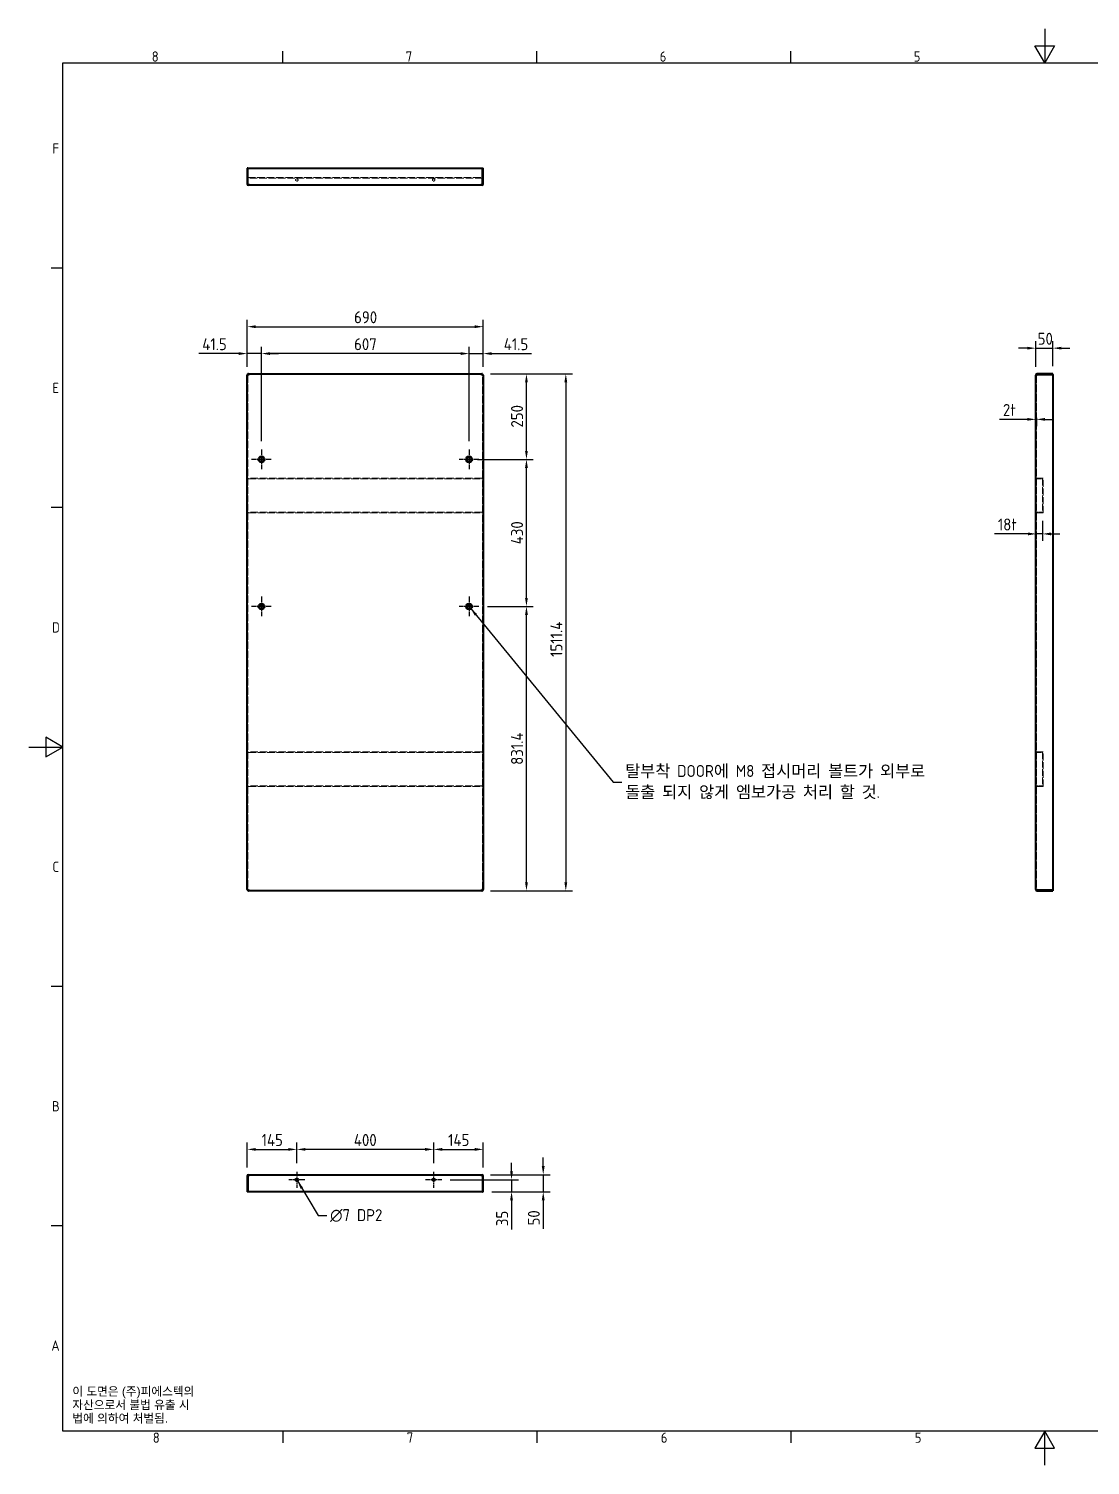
# Model space of a CAD drawing. Header units: millimetres. Extents: x 0 to 51860, y 0 to 5940.
# Drawn here: x 32451 to 35555, y 0 to 4200 of the extents above; entities that cross this region are included whole.
import ezdxf

# ---------------------------------------------------------------- set-up
doc = ezdxf.new("R2010")
doc.units = ezdxf.units.MM
doc.header["$LTSCALE"] = 10
doc.linetypes.add('CHAIN', pattern=[0.3543, 0.2362, -0.0295, 0.0591, -0.0295])
doc.linetypes.add('DASHED', pattern=[0.2067, 0.1654, -0.0413])
for name, color, linetype, lineweight in [('가려진 것(ISO)', 2, 'DASHED', 18), ('가시적인 것(ISO)', 3, 'Continuous', 40), ('경계(ISO)', 7, 'Continuous', 25), ('기호(ISO)', 5, 'Continuous', 25), ('중심 표식(ISO)', 1, 'Continuous', 25), ('치수(ISO)', 2, 'Continuous', 25)]:
    doc.layers.add(name, color=color, linetype=linetype, lineweight=lineweight)
doc.styles.add('문자 텍스트_PSTEK_POSCO', font='isocp.shx')
doc.styles.add('치수 텍스트_PSTEK_POSCO', font='isocp.shx')
doc.dimstyles.new('치수_PSTEK_POSCO', dxfattribs={"dimscale": 10, "dimtxt": 3.5, "dimasz": 2.5, "dimexe": 2, "dimexo": 2.5, "dimgap": 1, "dimtad": 1, "dimrnd": 1e-08, "dimdsep": 46, "dimtxsty": '치수 텍스트_PSTEK_POSCO', "dimcen": 0.09, "dimdle": 10, "dimclrd": 7, "dimclre": 7, "dimclrt": 2, "dimadec": 1, "dimazin": 2, "dimtfac": 1, "dimtmove": 0, "dimatfit": 3, "dimfxl": 0, "dimtolj": 1, "dimlwd": -1, "dimlwe": -1, "dimarcsym": 0})
doc.dimstyles.new('치수_PSTEK_POSCO$7', dxfattribs={"dimscale": 10, "dimtxt": 3.5, "dimasz": 2.5, "dimexe": 2, "dimexo": 2.5, "dimgap": 1, "dimtad": 1, "dimrnd": 1e-08, "dimdsep": 46, "dimtxsty": '치수 텍스트_PSTEK_POSCO', "dimcen": 0.09, "dimdle": 10, "dimclrd": 7, "dimclre": 7, "dimclrt": 2, "dimadec": 1, "dimazin": 2, "dimtfac": 1, "dimtmove": 0, "dimatfit": 3, "dimfxl": 0, "dimtolj": 1, "dimlwd": -1, "dimlwe": -1, "dimarcsym": 0})

# ---------------------------------------------------------------- blocks, each defined once
blk = doc.blocks.new('*D254')
at = {"layer": 'Defpoints', "color": 0}
for p in [(33780.3, 3328.9), (33090.3, 3186.9), (33780.3, 3186.9)]:
    blk.add_point(p, dxfattribs=at)
at = {"layer": '치수(ISO)', "color": 7}
for p, q in [((33090.3, 3211.9), (33090.3, 3348.9)), ((33115.3, 3328.9), (33755.3, 3328.9)), ((33780.3, 3211.9), (33780.3, 3348.9))]:
    blk.add_line(p, q, dxfattribs=at)
for points in [[(33115.3, 3333), (33115.3, 3324.7), (33090.3, 3328.9)], [(33755.3, 3333), (33755.3, 3324.7), (33780.3, 3328.9)]]:
    blk.add_solid(points, dxfattribs=at)
at = {"layer": '치수(ISO)', "color": 2, "insert": (33402.6, 3356.4), "char_height": 35, "attachment_point": 4, "style": '치수 텍스트_PSTEK_POSCO'}
blk.add_mtext('\\A1;690', dxfattribs=at)
blk = doc.blocks.new('*D255')
at = {"layer": 'Defpoints', "color": 0}
for p in [(33776.3, 3190.9), (33776.3, 1679.5), (34021.6, 1679.5)]:
    blk.add_point(p, dxfattribs=at)
at = {"layer": '치수(ISO)', "color": 7}
for p, q in [((33801.3, 3190.9), (34041.6, 3190.9)), ((34021.6, 3165.9), (34021.6, 1704.5)), ((33801.3, 1679.5), (34041.6, 1679.5))]:
    blk.add_line(p, q, dxfattribs=at)
for points in [[(34017.4, 3165.9), (34025.7, 3165.9), (34021.6, 3190.9)], [(34017.4, 1704.5), (34025.7, 1704.5), (34021.6, 1679.5)]]:
    blk.add_solid(points, dxfattribs=at)
at = {"layer": '치수(ISO)', "color": 2, "insert": (33994.1, 2363.4), "char_height": 35, "attachment_point": 4, "rotation": 90, "style": '치수 텍스트_PSTEK_POSCO'}
blk.add_mtext('\\A1;1511.4', dxfattribs=at)
blk = doc.blocks.new('*D256')
at = {"layer": 'Defpoints', "color": 0}
for p in [(35445.4, 3266.1), (35395.4, 3186.9), (35445.4, 3188.8)]:
    blk.add_point(p, dxfattribs=at)
at = {"layer": '치수(ISO)', "color": 7}
for p, q in [((35395.4, 3211.9), (35395.4, 3286.1)), ((35445.4, 3213.8), (35445.4, 3286.1)), ((35370.4, 3266.1), (35345.4, 3266.1)), ((35395.4, 3266.1), (35445.4, 3266.1)), ((35470.4, 3266.1), (35495.4, 3266.1))]:
    blk.add_line(p, q, dxfattribs=at)
for points in [[(35370.4, 3270.2), (35370.4, 3261.9), (35395.4, 3266.1)], [(35470.4, 3270.2), (35470.4, 3261.9), (35445.4, 3266.1)]]:
    blk.add_solid(points, dxfattribs=at)
at = {"layer": '치수(ISO)', "color": 2, "insert": (35401.1, 3293.6), "char_height": 35, "attachment_point": 4, "style": '치수 텍스트_PSTEK_POSCO'}
blk.add_mtext('\\A1;50', dxfattribs=at)
blk = doc.blocks.new('*D257')
at = {"layer": 'Defpoints', "color": 0}
for p in [(35415.4, 2786.2), (35415.4, 2723), (35397.4, 2550.9)]:
    blk.add_point(p, dxfattribs=at)
at = {"layer": '치수(ISO)', "color": 7}
for p, q in [((35415.4, 2761.2), (35415.4, 2703)), ((35372.4, 2723), (35274.6, 2723)), ((35415.4, 2723), (35397.4, 2723)), ((35440.4, 2723), (35465.4, 2723))]:
    blk.add_line(p, q, dxfattribs=at)
for points in [[(35372.4, 2727.2), (35372.4, 2718.8), (35397.4, 2723)], [(35440.4, 2727.2), (35440.4, 2718.8), (35415.4, 2723)]]:
    blk.add_solid(points, dxfattribs=at)
at = {"layer": '치수(ISO)', "color": 2, "insert": (35284.6, 2750.5), "char_height": 35, "attachment_point": 4, "style": '치수 텍스트_PSTEK_POSCO'}
blk.add_mtext('\\A1;18t', dxfattribs=at)
blk = doc.blocks.new('*D258')
at = {"layer": 'Defpoints', "color": 0}
for p in [(35397.4, 3087.7), (35395.4, 3057.9), (35395.4, 2688.2)]:
    blk.add_point(p, dxfattribs=at)
at = {"layer": '치수(ISO)', "color": 7}
for p, q in [((35370.4, 3057.9), (35289.5, 3057.9)), ((35397.4, 3057.9), (35395.4, 3057.9)), ((35397.4, 3062.7), (35397.4, 3037.9)), ((35422.4, 3057.9), (35447.4, 3057.9))]:
    blk.add_line(p, q, dxfattribs=at)
for points in [[(35370.4, 3062.1), (35370.4, 3053.8), (35395.4, 3057.9)], [(35422.4, 3062.1), (35422.4, 3053.8), (35397.4, 3057.9)]]:
    blk.add_solid(points, dxfattribs=at)
at = {"layer": '치수(ISO)', "color": 2, "insert": (35299.5, 3085.4), "char_height": 35, "attachment_point": 4, "style": '치수 텍스트_PSTEK_POSCO'}
blk.add_mtext('\\A1;2t', dxfattribs=at)
blk = doc.blocks.new('*D266')
at = {"layer": 'Defpoints', "color": 0}
for p in [(33780.3, 923.5), (33635.3, 858.1), (33780.3, 845.6)]:
    blk.add_point(p, dxfattribs=at)
at = {"layer": '치수(ISO)', "color": 7}
for p, q in [((33635.3, 883.1), (33635.3, 943.5)), ((33780.3, 870.6), (33780.3, 943.5)), ((33660.3, 923.5), (33755.3, 923.5))]:
    blk.add_line(p, q, dxfattribs=at)
for points in [[(33660.3, 927.7), (33660.3, 919.4), (33635.3, 923.5)], [(33755.3, 927.7), (33755.3, 919.4), (33780.3, 923.5)]]:
    blk.add_solid(points, dxfattribs=at)
at = {"layer": '치수(ISO)', "color": 2, "insert": (33677.3, 951), "char_height": 35, "attachment_point": 4, "style": '치수 텍스트_PSTEK_POSCO'}
blk.add_mtext('\\A1;145', dxfattribs=at)
blk = doc.blocks.new('*D267')
at = {"layer": 'Defpoints', "color": 0}
for p in [(33235.3, 923.5), (33235.3, 858.1), (33635.3, 858.1)]:
    blk.add_point(p, dxfattribs=at)
at = {"layer": '치수(ISO)', "color": 7}
for p, q in [((33235.3, 883.1), (33235.3, 943.5)), ((33635.3, 883.1), (33635.3, 943.5)), ((33610.3, 923.5), (33260.3, 923.5))]:
    blk.add_line(p, q, dxfattribs=at)
for points in [[(33260.3, 927.7), (33260.3, 919.4), (33235.3, 923.5)], [(33610.3, 927.7), (33610.3, 919.4), (33635.3, 923.5)]]:
    blk.add_solid(points, dxfattribs=at)
at = {"layer": '치수(ISO)', "color": 2, "insert": (33402, 951), "char_height": 35, "attachment_point": 4, "style": '치수 텍스트_PSTEK_POSCO'}
blk.add_mtext('\\A1;400', dxfattribs=at)
blk = doc.blocks.new('*D268')
at = {"layer": 'Defpoints', "color": 0}
for p in [(33235.3, 923.5), (33090.3, 845.6), (33235.3, 858.1)]:
    blk.add_point(p, dxfattribs=at)
at = {"layer": '치수(ISO)', "color": 7}
for p, q in [((33090.3, 870.6), (33090.3, 943.5)), ((33235.3, 883.1), (33235.3, 943.5)), ((33115.3, 923.5), (33210.3, 923.5))]:
    blk.add_line(p, q, dxfattribs=at)
for points in [[(33115.3, 927.7), (33115.3, 919.4), (33090.3, 923.5)], [(33210.3, 927.7), (33210.3, 919.4), (33235.3, 923.5)]]:
    blk.add_solid(points, dxfattribs=at)
at = {"layer": '치수(ISO)', "color": 2, "insert": (33132.3, 951), "char_height": 35, "attachment_point": 4, "style": '치수 텍스트_PSTEK_POSCO'}
blk.add_mtext('\\A1;145', dxfattribs=at)
blk = doc.blocks.new('*D269')
at = {"layer": 'Defpoints', "color": 0}
for p in [(33658.8, 834.6), (33780.3, 799.6), (33863, 799.6)]:
    blk.add_point(p, dxfattribs=at)
at = {"layer": '치수(ISO)', "color": 7}
for p, q in [((33863, 859.6), (33863, 884.6)), ((33683.8, 834.6), (33883, 834.6)), ((33805.3, 799.6), (33883, 799.6)), ((33863, 834.6), (33863, 799.6)), ((33863, 774.6), (33863, 689.1))]:
    blk.add_line(p, q, dxfattribs=at)
for points in [[(33858.8, 859.6), (33867.1, 859.6), (33863, 834.6)], [(33858.8, 774.6), (33867.1, 774.6), (33863, 799.6)]]:
    blk.add_solid(points, dxfattribs=at)
at = {"layer": '치수(ISO)', "color": 2, "insert": (33835.5, 699.1), "char_height": 35, "attachment_point": 4, "rotation": 90, "style": '치수 텍스트_PSTEK_POSCO'}
blk.add_mtext('\\A1;35', dxfattribs=at)
blk = doc.blocks.new('*D270')
at = {"layer": 'Defpoints', "color": 0}
for p in [(33776.3, 849.6), (33955.6, 849.6), (33780.3, 799.6)]:
    blk.add_point(p, dxfattribs=at)
at = {"layer": '치수(ISO)', "color": 7}
for p, q in [((33955.6, 874.6), (33955.6, 899.6)), ((33801.3, 849.6), (33975.6, 849.6)), ((33955.6, 849.6), (33955.6, 799.6)), ((33805.3, 799.6), (33975.6, 799.6)), ((33955.6, 774.6), (33955.6, 691.1))]:
    blk.add_line(p, q, dxfattribs=at)
for points in [[(33951.4, 874.6), (33959.8, 874.6), (33955.6, 849.6)], [(33951.4, 774.6), (33959.8, 774.6), (33955.6, 799.6)]]:
    blk.add_solid(points, dxfattribs=at)
at = {"layer": '치수(ISO)', "color": 2, "insert": (33928.1, 701.1), "char_height": 35, "attachment_point": 4, "rotation": 90, "style": '치수 텍스트_PSTEK_POSCO'}
blk.add_mtext('\\A1;50', dxfattribs=at)
blk = doc.blocks.new('*D273')
at = {"layer": 'Defpoints', "color": 0}
for p in [(33767.4, 2510.9), (33906.5, 2510.9), (33778.2, 1679.5)]:
    blk.add_point(p, dxfattribs=at)
at = {"layer": '치수(ISO)', "color": 7}
for p, q in [((33792.4, 2510.9), (33926.5, 2510.9)), ((33906.5, 1704.5), (33906.5, 2485.9)), ((33803.2, 1679.5), (33926.5, 1679.5))]:
    blk.add_line(p, q, dxfattribs=at)
for points in [[(33902.4, 2485.9), (33910.7, 2485.9), (33906.5, 2510.9)], [(33902.4, 1704.5), (33910.7, 1704.5), (33906.5, 1679.5)]]:
    blk.add_solid(points, dxfattribs=at)
at = {"layer": '치수(ISO)', "color": 2, "insert": (33879, 2047.9), "char_height": 35, "attachment_point": 4, "rotation": 90, "style": '치수 텍스트_PSTEK_POSCO'}
blk.add_mtext('\\A1;831.4', dxfattribs=at)
blk = doc.blocks.new('*D274')
at = {"layer": 'Defpoints', "color": 0}
for p in [(33776.3, 3190.9), (33906.5, 3190.9), (33738.8, 2940.9)]:
    blk.add_point(p, dxfattribs=at)
at = {"layer": '치수(ISO)', "color": 7}
for p, q in [((33801.3, 3190.9), (33926.5, 3190.9)), ((33906.5, 2965.9), (33906.5, 3165.9)), ((33763.8, 2940.9), (33926.5, 2940.9))]:
    blk.add_line(p, q, dxfattribs=at)
for points in [[(33902.4, 3165.9), (33910.7, 3165.9), (33906.5, 3190.9)], [(33902.4, 2965.9), (33910.7, 2965.9), (33906.5, 2940.9)]]:
    blk.add_solid(points, dxfattribs=at)
at = {"layer": '치수(ISO)', "color": 2, "insert": (33879, 3034), "char_height": 35, "attachment_point": 4, "rotation": 90, "style": '치수 텍스트_PSTEK_POSCO'}
blk.add_mtext('\\A1;250', dxfattribs=at)
blk = doc.blocks.new('*D275')
at = {"layer": 'Defpoints', "color": 0}
for p in [(33738.8, 2940.9), (33906.5, 2940.9), (33767.4, 2510.9)]:
    blk.add_point(p, dxfattribs=at)
at = {"layer": '치수(ISO)', "color": 7}
for p, q in [((33763.8, 2940.9), (33926.5, 2940.9)), ((33906.5, 2535.9), (33906.5, 2915.9)), ((33792.4, 2510.9), (33926.5, 2510.9))]:
    blk.add_line(p, q, dxfattribs=at)
for points in [[(33902.4, 2915.9), (33910.7, 2915.9), (33906.5, 2940.9)], [(33902.4, 2535.9), (33910.7, 2535.9), (33906.5, 2510.9)]]:
    blk.add_solid(points, dxfattribs=at)
at = {"layer": '치수(ISO)', "color": 2, "insert": (33879, 2692.7), "char_height": 35, "attachment_point": 4, "rotation": 90, "style": '치수 텍스트_PSTEK_POSCO'}
blk.add_mtext('\\A1;430', dxfattribs=at)
blk = doc.blocks.new('*D276')
at = {"layer": 'Defpoints', "color": 0}
for p in [(33780.3, 3250.2), (33780.3, 3188.8), (33738.8, 2969.6)]:
    blk.add_point(p, dxfattribs=at)
at = {"layer": '치수(ISO)', "color": 7}
for p, q in [((33713.8, 3250.2), (33688.8, 3250.2)), ((33738.8, 2994.6), (33738.8, 3270.2)), ((33738.8, 3250.2), (33780.3, 3250.2)), ((33780.3, 3213.8), (33780.3, 3270.2)), ((33805.3, 3250.2), (33921.7, 3250.2))]:
    blk.add_line(p, q, dxfattribs=at)
for points in [[(33713.8, 3254.4), (33713.8, 3246.1), (33738.8, 3250.2)], [(33805.3, 3254.4), (33805.3, 3246.1), (33780.3, 3250.2)]]:
    blk.add_solid(points, dxfattribs=at)
at = {"layer": '치수(ISO)', "color": 2, "insert": (33840.3, 3277.7), "char_height": 35, "attachment_point": 4, "style": '치수 텍스트_PSTEK_POSCO'}
blk.add_mtext('\\A1;41.5', dxfattribs=at)
blk = doc.blocks.new('*D277')
at = {"layer": 'Defpoints', "color": 0}
for p in [(33131.8, 3250.2), (33131.8, 2969.6), (33738.8, 2969.6)]:
    blk.add_point(p, dxfattribs=at)
at = {"layer": '치수(ISO)', "color": 7}
for p, q in [((33131.8, 2994.6), (33131.8, 3270.2)), ((33713.8, 3250.2), (33156.8, 3250.2)), ((33738.8, 2994.6), (33738.8, 3270.2))]:
    blk.add_line(p, q, dxfattribs=at)
for points in [[(33156.8, 3254.4), (33156.8, 3246.1), (33131.8, 3250.2)], [(33713.8, 3254.4), (33713.8, 3246.1), (33738.8, 3250.2)]]:
    blk.add_solid(points, dxfattribs=at)
at = {"layer": '치수(ISO)', "color": 2, "insert": (33402.7, 3277.7), "char_height": 35, "attachment_point": 4, "style": '치수 텍스트_PSTEK_POSCO'}
blk.add_mtext('\\A1;607', dxfattribs=at)
blk = doc.blocks.new('*D278')
at = {"layer": 'Defpoints', "color": 0}
for p in [(33090.3, 3250.2), (33090.3, 3186.9), (33131.8, 2969.6)]:
    blk.add_point(p, dxfattribs=at)
at = {"layer": '치수(ISO)', "color": 7}
for p, q in [((33065.3, 3250.2), (32948.8, 3250.2)), ((33090.3, 3211.9), (33090.3, 3270.2)), ((33131.8, 3250.2), (33090.3, 3250.2)), ((33131.8, 2994.6), (33131.8, 3270.2)), ((33156.8, 3250.2), (33181.8, 3250.2))]:
    blk.add_line(p, q, dxfattribs=at)
for points in [[(33065.3, 3254.4), (33065.3, 3246.1), (33090.3, 3250.2)], [(33156.8, 3254.4), (33156.8, 3246.1), (33131.8, 3250.2)]]:
    blk.add_solid(points, dxfattribs=at)
at = {"layer": '치수(ISO)', "color": 2, "insert": (32958.8, 3277.7), "char_height": 35, "attachment_point": 4, "style": '치수 텍스트_PSTEK_POSCO'}
blk.add_mtext('\\A1;41.5', dxfattribs=at)

msp = doc.modelspace()

# ---------------------------------------------------------------- linework, layer by layer
at = {"layer": '가려진 것(ISO)', "ltscale": 13.275278}
msp.add_line((33778.2662, 3762.7969), (33092.2662, 3762.7969), dxfattribs=at)
at = {"layer": '가려진 것(ISO)', "ltscale": 13.272541}
msp.add_line((33092.337, 3764.7969), (33778.1955, 3764.7969), dxfattribs=at)
at = {"layer": '가려진 것(ISO)', "ltscale": 13.197871}
for p, q in [((33094.2662, 3744.7969), (33776.2662, 3744.7969)), ((33776.2662, 3188.9072), (33094.2662, 3188.9072)), ((33776.2662, 2886.2072), (33094.2662, 2886.2072)), ((33094.2662, 2884.2072), (33776.2662, 2884.2072)), ((33776.2662, 2786.2072), (33094.2662, 2786.2072)), ((33094.2662, 2784.2072), (33776.2662, 2784.2072)), ((33776.2662, 2086.2072), (33094.2662, 2086.2072)), ((33094.2662, 2084.2072), (33776.2662, 2084.2072)), ((33776.2662, 1986.2072), (33094.2662, 1986.2072)), ((33094.2662, 1984.2072), (33776.2662, 1984.2072)), ((33094.2662, 1681.5072), (33776.2662, 1681.5072))]:
    msp.add_line(p, q, dxfattribs=at)
at = {"layer": '가려진 것(ISO)', "ltscale": 0.53863}
for p, q in [((33125.1162, 3744.7969), (33123.1162, 3742.7969)), ((33138.4162, 3744.7969), (33140.4162, 3742.7969)), ((33732.1162, 3744.7969), (33730.1162, 3742.7969)), ((33745.4162, 3744.7969), (33747.4162, 3742.7969)), ((35397.4017, 2947.5572), (35395.4017, 2949.5572)), ((35397.4017, 2934.2572), (35395.4017, 2932.2572)), ((35397.4017, 2517.5572), (35395.4017, 2519.5572)), ((35397.4017, 2504.2572), (35395.4017, 2502.2572))]:
    msp.add_line(p, q, dxfattribs=at)
at = {"layer": '가려진 것(ISO)', "ltscale": 13.22514}
for p, q in [((33092.2662, 3186.9072), (33092.2662, 2886.2072)), ((33778.2662, 2886.2072), (33778.2662, 3186.9072)), ((35397.4017, 3186.9072), (35397.4017, 2886.2072)), ((33092.2662, 1984.2072), (33092.2662, 1683.5072)), ((33778.2662, 1683.5072), (33778.2662, 1984.2072)), ((35397.4017, 1984.2072), (35397.4017, 1683.5072))]:
    msp.add_line(p, q, dxfattribs=at)
at = {"layer": '가려진 것(ISO)', "ltscale": 0.598278}
for p, q in [((33092.2662, 2886.2072), (33094.2662, 2886.2072)), ((33094.2662, 2884.2072), (33092.2662, 2884.2072)), ((33776.2662, 2886.2072), (33778.2662, 2886.2072)), ((33778.2662, 2884.2072), (33776.2662, 2884.2072)), ((35397.4017, 2886.2072), (35399.4017, 2886.2072)), ((35399.4017, 2884.2072), (35397.4017, 2884.2072)), ((33092.2662, 2786.2072), (33094.2662, 2786.2072)), ((33094.2662, 2784.2072), (33092.2662, 2784.2072)), ((33776.2662, 2786.2072), (33778.2662, 2786.2072)), ((33778.2662, 2784.2072), (33776.2662, 2784.2072)), ((35397.4017, 2786.2072), (35399.4017, 2786.2072)), ((35399.4017, 2784.2072), (35397.4017, 2784.2072)), ((33092.2662, 2086.2072), (33094.2662, 2086.2072)), ((33094.2662, 2084.2072), (33092.2662, 2084.2072)), ((33776.2662, 2086.2072), (33778.2662, 2086.2072)), ((33778.2662, 2084.2072), (33776.2662, 2084.2072)), ((35397.4017, 2086.2072), (35399.4017, 2086.2072)), ((35399.4017, 2084.2072), (35397.4017, 2084.2072)), ((33092.2662, 1986.2072), (33094.2662, 1986.2072)), ((33094.2662, 1984.2072), (33092.2662, 1984.2072)), ((33776.2662, 1986.2072), (33778.2662, 1986.2072)), ((33778.2662, 1984.2072), (33776.2662, 1984.2072)), ((35397.4017, 1986.2072), (35399.4017, 1986.2072)), ((35399.4017, 1984.2072), (35397.4017, 1984.2072))]:
    msp.add_line(p, q, dxfattribs=at)
at = {"layer": '가려진 것(ISO)', "ltscale": 0.380839}
for p, q in [((33092.2662, 2886.2072), (33092.2662, 2884.2072)), ((33778.2662, 2884.2072), (33778.2662, 2886.2072)), ((33092.2662, 2786.2072), (33092.2662, 2784.2072)), ((33778.2662, 2784.2072), (33778.2662, 2786.2072)), ((33092.2662, 2086.2072), (33092.2662, 2084.2072)), ((33778.2662, 2084.2072), (33778.2662, 2086.2072)), ((33092.2662, 1986.2072), (33092.2662, 1984.2072)), ((33778.2662, 1984.2072), (33778.2662, 1986.2072)), ((33231.7662, 1679.5072), (33231.7662, 1681.5072)), ((33238.7662, 1679.5072), (33238.7662, 1681.5072)), ((33631.7662, 1679.5072), (33631.7662, 1681.5072)), ((33638.7662, 1679.5072), (33638.7662, 1681.5072)), ((35406.9017, 1679.5072), (35406.9017, 1681.5072)), ((35413.9017, 1679.5072), (35413.9017, 1681.5072))]:
    msp.add_line(p, q, dxfattribs=at)
at = {"layer": '가려진 것(ISO)', "ltscale": 11.852927}
for p, q in [((33092.2662, 2884.2072), (33092.2662, 2786.2072)), ((33778.2662, 2786.2072), (33778.2662, 2884.2072)), ((35397.4017, 2884.2072), (35397.4017, 2786.2072)), ((35415.4017, 2884.2072), (35415.4017, 2786.2072)), ((33092.2662, 2084.2072), (33092.2662, 1986.2072)), ((33778.2662, 1986.2072), (33778.2662, 2084.2072)), ((35397.4017, 2084.2072), (35397.4017, 1986.2072)), ((35415.4017, 2084.2072), (35415.4017, 1986.2072))]:
    msp.add_line(p, q, dxfattribs=at)
at = {"layer": '가려진 것(ISO)', "ltscale": 3.428354}
for p, q in [((35417.4017, 2886.2072), (35399.4017, 2886.2072)), ((35399.4017, 2784.2072), (35417.4017, 2784.2072)), ((35417.4017, 2086.2072), (35399.4017, 2086.2072)), ((35399.4017, 1984.2072), (35417.4017, 1984.2072))]:
    msp.add_line(p, q, dxfattribs=at)
at = {"layer": '가려진 것(ISO)', "ltscale": 3.047415}
for p, q in [((35399.4017, 2884.2072), (35415.4017, 2884.2072)), ((35415.4017, 2786.2072), (35399.4017, 2786.2072)), ((35399.4017, 2084.2072), (35415.4017, 2084.2072)), ((35415.4017, 1986.2072), (35399.4017, 1986.2072))]:
    msp.add_line(p, q, dxfattribs=at)
at = {"layer": '가려진 것(ISO)', "ltscale": 12.33672}
for p, q in [((35417.4017, 2784.2072), (35417.4017, 2886.2072)), ((35417.4017, 1984.2072), (35417.4017, 2086.2072))]:
    msp.add_line(p, q, dxfattribs=at)
at = {"layer": '가려진 것(ISO)', "ltscale": 12.98798}
for p, q in [((33092.2662, 2784.2072), (33092.2662, 2086.2072)), ((33778.2662, 2086.2072), (33778.2662, 2784.2072)), ((35397.4017, 2784.2072), (35397.4017, 2086.2072))]:
    msp.add_line(p, q, dxfattribs=at)
at = {"layer": '가려진 것(ISO)', "ltscale": 4.188547}
for centre in [(33235.2662, 3757.7969), (33635.2662, 3757.7969)]:
    msp.add_circle(centre, 3.5, dxfattribs=at)
at = {"layer": '가시적인 것(ISO)'}
for p, q in [((33090.2662, 3792.7969), (33090.2662, 3746.7969)), ((33092.2662, 3792.7969), (33090.2662, 3792.7969)), ((33092.2662, 3746.7969), (33092.2662, 3792.7969)), ((33092.337, 3746.7969), (33092.337, 3792.7969)), ((33092.337, 3792.7969), (33778.1955, 3792.7969)), ((33778.1955, 3792.7969), (33778.1955, 3746.7969)), ((33778.2662, 3792.7969), (33780.2662, 3792.7969)), ((33778.2662, 3746.7969), (33778.2662, 3792.7969)), ((33780.2662, 3746.7969), (33780.2662, 3792.7969)), ((33092.2662, 3746.7969), (33090.2662, 3746.7969)), ((33092.2662, 3764.7969), (33092.337, 3764.7969)), ((33094.2662, 3746.7969), (33092.337, 3746.7969)), ((33094.2662, 3746.7969), (33094.2662, 3742.7969)), ((33776.2662, 3742.7969), (33094.2662, 3742.7969)), ((33778.1955, 3746.7969), (33776.2662, 3746.7969)), ((33776.2662, 3742.7969), (33776.2662, 3746.7969)), ((33778.1955, 3764.7969), (33778.2662, 3764.7969)), ((33778.2662, 3746.7969), (33780.2662, 3746.7969)), ((33090.2662, 3188.8365), (33090.2662, 3186.9072)), ((33092.2662, 3188.8365), (33090.2662, 3188.8365)), ((33090.2662, 1683.5072), (33090.2662, 3186.9072)), ((33094.2662, 3186.9072), (33090.2662, 3186.9072)), ((33092.2662, 3186.9072), (33092.2662, 3188.8365)), ((33094.2662, 3190.9072), (33092.337, 3190.9072)), ((33092.337, 3188.9072), (33092.337, 3190.9072)), ((33094.2662, 3188.9072), (33092.337, 3188.9072)), ((33094.2662, 3190.9072), (33776.2662, 3190.9072)), ((33094.2662, 3190.9072), (33094.2662, 3186.9072)), ((33778.1955, 3190.9072), (33776.2662, 3190.9072)), ((33776.2662, 3186.9072), (33776.2662, 3190.9072)), ((33776.2662, 3188.9072), (33778.1955, 3188.9072)), ((33780.2662, 3186.9072), (33776.2662, 3186.9072)), ((33778.1955, 3188.9072), (33778.1955, 3190.9072)), ((33778.2662, 3188.8365), (33780.2662, 3188.8365)), ((33778.2662, 3186.9072), (33778.2662, 3188.8365)), ((33780.2662, 3186.9072), (33780.2662, 3188.8365)), ((33780.2662, 3186.9072), (33780.2662, 1683.5072)), ((35399.4017, 3186.9072), (35395.4017, 3186.9072)), ((35395.4017, 1683.5072), (35395.4017, 3186.9072)), ((35445.4017, 3190.9072), (35399.4017, 3190.9072)), ((35399.4017, 3188.9072), (35399.4017, 3190.9072)), ((35399.4017, 3188.9072), (35445.4017, 3188.9072)), ((35399.4017, 3188.8365), (35445.4017, 3188.8365)), ((35399.4017, 3186.9072), (35399.4017, 3188.8365)), ((35445.4017, 3188.9072), (35445.4017, 3190.9072)), ((35445.4017, 3188.8365), (35445.4017, 1681.5779)), ((33090.2662, 1683.5072), (33090.2662, 1681.5779)), ((33090.2662, 1683.5072), (33094.2662, 1683.5072)), ((33092.2662, 1681.5779), (33090.2662, 1681.5779)), ((33092.2662, 1683.5072), (33092.2662, 1681.5779)), ((33094.2662, 1681.5072), (33092.337, 1681.5072)), ((33092.337, 1681.5072), (33092.337, 1679.5072)), ((33094.2662, 1683.5072), (33094.2662, 1679.5072)), ((33776.2662, 1683.5072), (33780.2662, 1683.5072)), ((33776.2662, 1679.5072), (33776.2662, 1683.5072)), ((33776.2662, 1681.5072), (33778.1955, 1681.5072)), ((33778.1955, 1681.5072), (33778.1955, 1679.5072)), ((33778.2662, 1683.5072), (33778.2662, 1681.5779)), ((33778.2662, 1681.5779), (33780.2662, 1681.5779)), ((33780.2662, 1681.5779), (33780.2662, 1683.5072)), ((35395.4017, 1683.5072), (35399.4017, 1683.5072)), ((35399.4017, 1681.5779), (35399.4017, 1683.5072)), ((35445.4017, 1681.5779), (35399.4017, 1681.5779)), ((35399.4017, 1681.5072), (35445.4017, 1681.5072)), ((35399.4017, 1681.5072), (35399.4017, 1679.5072)), ((35445.4017, 1681.5072), (35445.4017, 1679.5072)), ((33092.337, 1679.5072), (33094.2662, 1679.5072)), ((33776.2662, 1679.5072), (33094.2662, 1679.5072)), ((33776.2662, 1679.5072), (33778.1955, 1679.5072)), ((35399.4017, 1679.5072), (35445.4017, 1679.5072)), ((33090.2662, 845.6155), (33090.2662, 799.6155)), ((33092.2662, 845.6155), (33090.2662, 845.6155)), ((33092.2662, 845.6155), (33092.2662, 799.6155)), ((33092.337, 845.6155), (33094.2662, 845.6155)), ((33092.337, 799.6155), (33092.337, 845.6155)), ((33094.2662, 849.6155), (33776.2662, 849.6155)), ((33094.2662, 849.6155), (33094.2662, 845.6155)), ((33776.2662, 845.6155), (33776.2662, 849.6155)), ((33776.2662, 845.6155), (33778.1955, 845.6155)), ((33778.1955, 845.6155), (33778.1955, 799.6155)), ((33778.2662, 845.6155), (33780.2662, 845.6155)), ((33778.2662, 845.6155), (33778.2662, 799.6155)), ((33780.2662, 799.6155), (33780.2662, 845.6155)), ((33092.2662, 799.6155), (33090.2662, 799.6155)), ((33092.337, 827.6155), (33092.2662, 827.6155)), ((33778.1955, 799.6155), (33092.337, 799.6155)), ((33778.2662, 827.6155), (33778.1955, 827.6155)), ((33778.2662, 799.6155), (33780.2662, 799.6155))]:
    msp.add_line(p, q, dxfattribs=at)
for centre, radius in [((33131.7662, 2940.9072), 8.65), ((33131.7662, 2940.9072), 6.65), ((33738.7662, 2940.9072), 8.65), ((33738.7662, 2940.9072), 6.65), ((33131.7662, 2510.9072), 8.65), ((33131.7662, 2510.9072), 6.65), ((33738.7662, 2510.9072), 8.65), ((33738.7662, 2510.9072), 6.65), ((33235.2662, 834.6155), 3.5), ((33635.2662, 834.6155), 3.5)]:
    msp.add_circle(centre, radius, dxfattribs=at)
for centre, radius, start, end in [((33094.2662, 3746.7969), 4, 180, 270), ((33094.2662, 3746.7969), 2, 180, 270), ((33776.2662, 3746.7969), 4, 270, 0), ((33776.2662, 3746.7969), 2, 270, 0), ((35399.4017, 3186.9072), 4, 90, 180), ((35399.4017, 3186.9072), 2, 90, 180), ((35399.4017, 1683.5072), 4, 180, 270), ((35399.4017, 1683.5072), 2, 180, 270), ((33094.2662, 845.6155), 4, 90, 180), ((33094.2662, 845.6155), 2, 90, 180), ((33776.2662, 845.6155), 4, 0, 90), ((33776.2662, 845.6155), 2, 0, 90)]:
    msp.add_arc(centre, radius, start, end, dxfattribs=at)
at = {"layer": '경계(ISO)'}
for p, q in [((33193.9986, 4100), (33193.9986, 4134)), ((33936.4987, 4100), (33936.4987, 4134)), ((34678.9986, 4100), (34678.9986, 4134)), ((32551.4986, 3500), (32517.4986, 3500)), ((32551.4986, 2800), (32517.4986, 2800)), ((32551.4986, 1400), (32517.4986, 1400)), ((32551.4986, 700), (32517.4986, 700)), ((33193.9986, 100), (33193.9986, 66)), ((33936.4987, 100), (33936.4987, 66)), ((34678.9986, 100), (34678.9986, 66))]:
    msp.add_line(p, q, dxfattribs=at)
at = {"layer": '경계(ISO)', "flags": 128}
for points in [[(35421.4987, 4200), (35421.4987, 4100), (35392.6312, 4150), (35450.3662, 4150), (35421.4987, 4100)], [(32551.4986, 100), (32551.4986, 4100), (38291.4988, 4100), (38291.4988, 100), (32551.4986, 100)], [(32451.4986, 2100), (32551.4986, 2100), (32501.4986, 2128.8675), (32501.4986, 2071.1325), (32551.4986, 2100)], [(35421.4987, 0), (35421.4987, 100), (35392.6312, 50), (35450.3662, 50), (35421.4987, 100)]]:
    msp.add_lwpolyline(points, dxfattribs=at)
at = {"layer": '중심 표식(ISO)', "linetype": 'CHAIN', "ltscale": 6.367118}
for p, q in [((33160.4162, 2940.9072), (33103.1162, 2940.9072)), ((33131.7662, 2969.5572), (33131.7662, 2912.2572)), ((33767.4162, 2940.9072), (33710.1162, 2940.9072)), ((33738.7662, 2969.5572), (33738.7662, 2912.2572)), ((33131.7662, 2539.5572), (33131.7662, 2482.2572)), ((33738.7662, 2539.5572), (33738.7662, 2482.2572)), ((33160.4162, 2510.9072), (33103.1162, 2510.9072)), ((33767.4162, 2510.9072), (33710.1162, 2510.9072))]:
    msp.add_line(p, q, dxfattribs=at)
at = {"layer": '중심 표식(ISO)', "linetype": 'CHAIN', "ltscale": 5.222575}
for p, q in [((33235.2662, 858.1155), (33235.2662, 811.1155)), ((33635.2662, 858.1155), (33635.2662, 811.1155)), ((33258.7662, 834.6155), (33211.7662, 834.6155)), ((33658.7662, 834.6155), (33611.7662, 834.6155))]:
    msp.add_line(p, q, dxfattribs=at)

# ---------------------------------------------------------------- texts
at = {"layer": '경계(ISO)', "color": 2, "char_height": 30, "attachment_point": 7, "style": '문자 텍스트_PSTEK_POSCO'}
for s, insert in [('8', (32811.074, 4103.7139)), ('7', (33553.574, 4103.9285)), ('6', (34296.074, 4103.7139)), ('5', (35038.574, 4103.7139)), ('F', (32520.824, 3835)), ('E', (32520.824, 3134.7139)), ('D', (32519.1613, 2434.7139)), ('C', (32520.824, 1734.7139)), ('B', (32519.1613, 1034.7139)), ('A', (32517.4986, 334.9285)), ('8', (32814.194, 65.7139)), ('7', (33556.694, 65.9285)), ('6', (34299.194, 65.7139)), ('5', (35041.694, 65.7139))]:
    msp.add_mtext(s, dxfattribs=dict(at, insert=insert))
at = {"layer": '기호(ISO)', "color": 2, "attachment_point": 4}
for s, insert, char_height, width, line_spacing_factor, style in [('{탈부착 DOOR에 M8 접시머리 볼트가 외부로 \\P돌출 되지 않게 엠보가공 처리 할 것.}', (34195.4435, 1997.3651), 34.999999, 1046.764418, 1.05, '치수 텍스트_PSTEK_POSCO'), ('{\\fAIGDT|b0|i0;\\H35.0000;n\\fisocp|b0|i0;\\H35.0000;7 DP2}', (33332.5843, 730.1632), 34.999999, 173.2205, 0.6125, '치수 텍스트_PSTEK_POSCO'), ('{\\fArial|b0|i0;\\H25.0000;이 도면은 (주)피에스텍의\\P자산으로서 불법 유출 시 \\P법에 의하여 처벌됨.}', (32579.0494, 175.1464), 25, 393.061037, 0.944221, '문자 텍스트_PSTEK_POSCO')]:
    msp.add_mtext(s, dxfattribs=dict(at, insert=insert, char_height=char_height, width=width, line_spacing_factor=line_spacing_factor, style=style))

# ---------------------------------------------------------------- dimensions: what is measured, and where the dimension line sits
at = {"layer": '치수(ISO)', "color": 7}
dim = msp.add_linear_dim(base=(33780.2662, 3328.854), p1=(33090.2662, 3186.9072), p2=(33780.2662, 3186.9072), dimstyle='치수_PSTEK_POSCO', override={"dimdec": 2, "dimtp": 0, "dimtm": 0, "dimtdec": 2, "dimtofl": 0, "dimatfit": 1}, dxfattribs=at)
dim.commit()
dim.dimension.update_dxf_attribs({"geometry": '*D254', "text_midpoint": (33435.2662, 3328.854), "dimtype": 160})
for base, p1, p2, angle, override, picture, middle in [((33090.2662, 3250.2449), (33131.7662, 2969.5572), (33090.2662, 3186.9072), 180, {"dimdec": 2, "dimtp": 0, "dimtm": 0, "dimtdec": 2, "dimtofl": 1, "dimatfit": 1}, '*D278', (32994.5414, 3250.2449)), ((33131.7662, 3250.2449), (33738.7662, 2969.5572), (33131.7662, 2969.5572), 180, {"dimdec": 2, "dimtp": 0, "dimtm": 0, "dimtdec": 2, "dimtofl": 0, "dimatfit": 1}, '*D277', (33435.2662, 3250.2449)), ((33780.2662, 3250.2449), (33738.7662, 2969.5572), (33780.2662, 3188.8365), 180, {"dimdec": 2, "dimtp": 0, "dimtm": 0, "dimtdec": 2, "dimtofl": 1, "dimatfit": 1}, '*D276', (33875.9911, 3250.2449)), ((35445.4017, 3266.0772), (35395.4017, 3186.9072), (35445.4017, 3188.8365), 180, {"dimdec": 2, "dimtp": 0, "dimtm": 0, "dimtdec": 2, "dimtofl": 1, "dimatfit": 1}, '*D256', (35420.4017, 3266.0772)), ((33906.5391, 3190.9072), (33738.7662, 2940.9072), (33776.2662, 3190.9072), 90, {"dimdec": 2, "dimtp": 0, "dimtm": 0, "dimtdec": 2, "dimtofl": 0, "dimatfit": 1}, '*D274', (33906.5391, 3066.0072)), ((34021.554, 1679.5072), (33776.2662, 3190.9072), (33776.2662, 1679.5072), 270, {"dimdec": 2, "dimtp": 0, "dimtm": 0, "dimtdec": 2, "dimtofl": 0, "dimatfit": 1}, '*D255', (34021.554, 2415.9072)), ((33906.5391, 2940.9072), (33767.4162, 2510.9072), (33738.7662, 2940.9072), 90, {"dimdec": 2, "dimtp": 0, "dimtm": 0, "dimtdec": 2, "dimtofl": 0, "dimatfit": 1}, '*D275', (33906.5391, 2726.0072)), ((33906.5391, 2510.9072), (33778.1955, 1679.5072), (33767.4162, 2510.9072), 90, {"dimdec": 2, "dimtp": 0, "dimtm": 0, "dimtdec": 2, "dimtofl": 0, "dimatfit": 1}, '*D273', (33906.5391, 2095.1072)), ((33235.2662, 923.5386), (33090.2662, 845.6155), (33235.2662, 858.1155), 180, {"dimdec": 2, "dimtp": 0, "dimtm": 0, "dimtdec": 2, "dimtofl": 0, "dimatfit": 1}, '*D268', (33162.7662, 923.5386)), ((33235.2662, 923.5386), (33635.2662, 858.1155), (33235.2662, 858.1155), 180, {"dimdec": 2, "dimtp": 0, "dimtm": 0, "dimtdec": 2, "dimtofl": 0, "dimatfit": 1}, '*D267', (33435.2662, 923.5386)), ((33780.2662, 923.5386), (33635.2662, 858.1155), (33780.2662, 845.6155), 180, {"dimdec": 2, "dimtp": 0, "dimtm": 0, "dimtdec": 2, "dimtofl": 0, "dimatfit": 1}, '*D266', (33707.7662, 923.5386)), ((33862.9729, 799.6155), (33658.7662, 834.6155), (33780.2662, 799.6155), 90, {"dimdec": 2, "dimtp": 0, "dimtm": 0, "dimtdec": 2, "dimtofl": 1, "dimatfit": 1}, '*D269', (33862.9729, 719.0533)), ((33955.5969, 849.6155), (33780.2662, 799.6155), (33776.2662, 849.6155), 270, {"dimdec": 2, "dimtp": 0, "dimtm": 0, "dimtdec": 2, "dimtofl": 1, "dimatfit": 1}, '*D270', (33955.5969, 720.3517))]:
    dim = msp.add_linear_dim(base=base, p1=p1, p2=p2, angle=angle, dimstyle='치수_PSTEK_POSCO', override=override, dxfattribs=at)
    dim.commit()
    dim.dimension.update_dxf_attribs({"geometry": picture, "text_midpoint": middle, "dimtype": 160})
for base, p1, p2, override, picture, middle in [((35395.4017, 3057.9349), (35397.4017, 3087.6634), (35395.4017, 2688.235), {"dimdec": 2, "dimse2": 1, "dimtp": 0, "dimtm": 0, "dimtdec": 2, "dimtofl": 1, "dimatfit": 1}, '*D258', (35317.4573, 3057.9349)), ((35415.4017, 2723.0086), (35397.4017, 2550.9407), (35415.4017, 2786.2072), {"dimdec": 2, "dimse1": 1, "dimtp": 0, "dimtm": 0, "dimtdec": 2, "dimtofl": 1, "dimatfit": 1}, '*D257', (35310.8992, 2723.0086))]:
    dim = msp.add_linear_dim(base=base, p1=p1, p2=p2, angle=180, text='<>t', dimstyle='치수_PSTEK_POSCO', override=override, dxfattribs=at)
    dim.commit()
    dim.dimension.update_dxf_attribs({"geometry": picture, "text_midpoint": middle, "dimtype": 160})

# ---------------------------------------------------------------- leaders
at = {"layer": '기호(ISO)', "color": 7, "annotation_type": 0, "has_hookline": 1, "hookline_direction": 0}
for points, text_width in [([(33742.9941, 2505.7741), (34160.4435, 1997.3651), (34185.4435, 1997.3651)], 902.8322), ([(33237.0162, 831.5844), (33297.5843, 730.1632), (33322.5843, 730.1632)], 164.3541)]:
    msp.add_leader(points, dimstyle='치수_PSTEK_POSCO$7', override={"dimtad": 0}, dxfattribs=dict(at, text_width=text_width))

doc.saveas('drawing.dxf')
